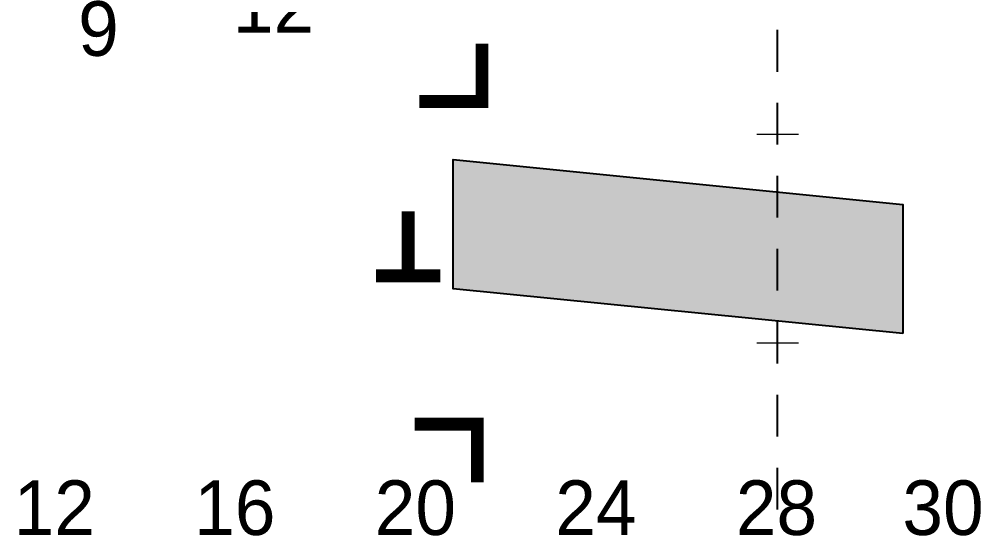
# Model space of a CAD drawing. Header units: millimetres. Extents: x 0 to 420, y 0 to 297.
# Drawn here: x 166 to 258.2, y 81.5 to 131 of the extents above; entities that cross this region are included whole.
import ezdxf

# ---------------------------------------------------------------- set-up
doc = ezdxf.new("R2010")
doc.units = ezdxf.units.MM
for name, color, linetype in [('GLUE', 1, 'Continuous'), ('LABELS', 7, 'Continuous'), ('SFR', 7, 'Continuous')]:
    doc.layers.add(name, color=color, linetype=linetype)

msp = doc.modelspace()

# ---------------------------------------------------------------- hatches: boundary and pattern name
at = {"layer": 'SFR', "true_color": 0x000000}
h = msp.add_hatch(color=7, dxfattribs=at)
h.dxf.hatch_style = 1
h.paths.add_polyline_path([(250.753, 100.874), (207.628, 105.187), (207.628, 117.563), (250.753, 113.25), (250.753, 100.874)])

# ---------------------------------------------------------------- linework, layer by layer
at = {"layer": 'GLUE', "color": 1, "lineweight": 25}
for p, q in [((238.753, 126), (238.753, 130)), ((238.753, 119), (238.753, 123)), ((238.753, 112), (238.753, 116)), ((238.753, 105), (238.753, 109)), ((238.753, 98), (238.753, 102)), ((238.753, 91), (238.753, 95)), ((238.753, 84), (238.753, 88))]:
    msp.add_line(p, q, dxfattribs=at)
at = {"layer": 'GLUE', "color": 1, "lineweight": 18}
for p, q in [((236.753, 120), (240.753, 120)), ((236.753, 100), (240.753, 100))]:
    msp.add_line(p, q, dxfattribs=at)
at = {"layer": 'SFR', "color": 250, "lineweight": 35, "const_width": 1.237}
for points in [[(210.385, 128.7), (210.385, 123.131), (204.366, 123.131)], [(203.297, 112.612), (203.297, 106.425)], [(200.203, 106.425), (206.39, 106.425)], [(209.934, 86.625), (209.934, 92.194), (203.916, 92.194)]]:
    msp.add_lwpolyline(points, dxfattribs=at)
at = {"layer": 'SFR', "color": 250}
msp.add_lwpolyline([(250.753, 100.874), (207.628, 105.187), (207.628, 117.563), (250.753, 113.25), (250.753, 100.874)], close=True, dxfattribs=at)
at = {"layer": 'SFR', "color": 250, "true_color": 0x000000}
for points in [[(250.753, 100.874), (250.753, 113.25), (207.628, 117.563)], [(207.628, 117.563), (207.628, 105.187), (250.753, 100.874)]]:
    msp.add_solid(points, dxfattribs=at)

# ---------------------------------------------------------------- texts
at = {"layer": 'LABELS', "color": 250}
for s, height, p in [('12', 5.2388, (186.484, 129.745)), ('9', 5.239, (171.634, 127.519)), ('12', 5.2388, (165.447, 81.562)), ('16', 5.2388, (182.772, 81.562)), ('20', 5.2388, (200.097, 81.562)), ('24', 5.2388, (217.422, 81.562)), ('28', 5.2388, (234.747, 81.562)), ('30', 5.2388, (250.728, 81.562))]:
    msp.add_text(s, height=height, dxfattribs=at).set_placement(p)

doc.saveas('drawing.dxf')
